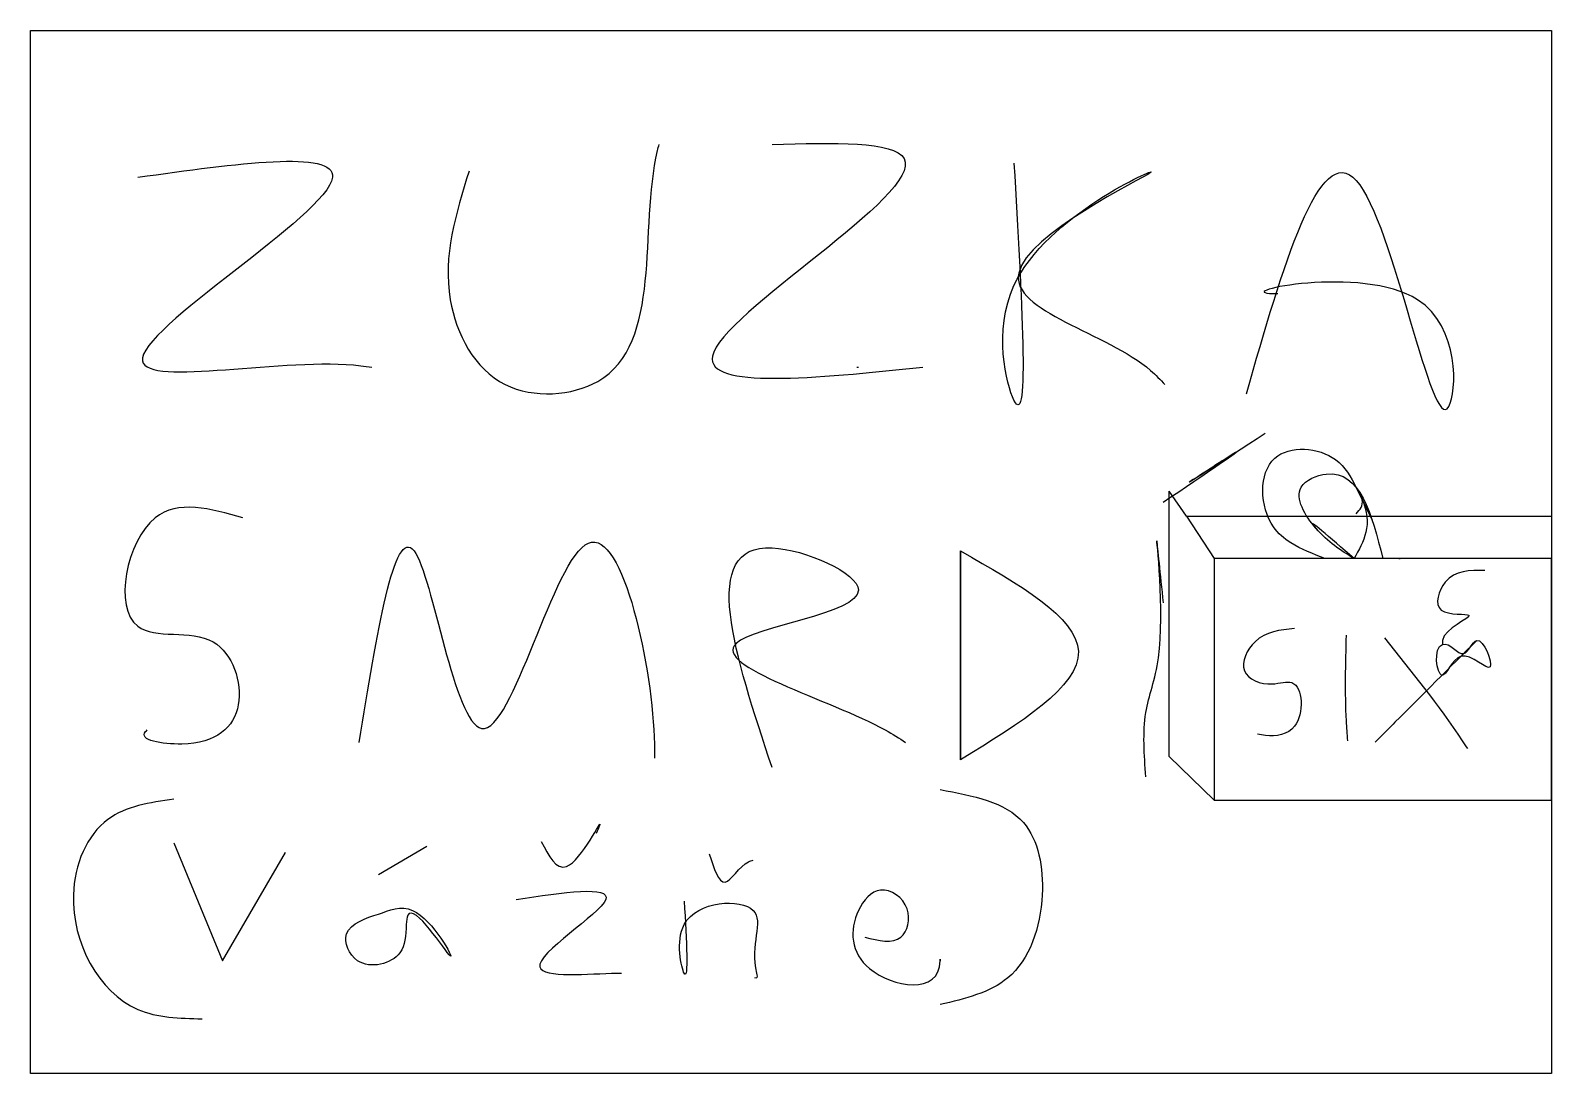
# Model space of a CAD drawing. Extents: x 11 to 288, y 10 to 200.
import ezdxf

# ---------------------------------------------------------------- set-up
doc = ezdxf.new("R2010")
doc.units = 0
doc.header["$LTSCALE"] = 12.7
doc.header["$MEASUREMENT"] = 0
doc.layers.add('BORDER_FRAME', color=7, linetype='CONTINUOUS')
doc.layers.add('SKETCHED_GEOMETRY', color=7, linetype='CONTINUOUS')

msp = doc.modelspace()

# ---------------------------------------------------------------- linework, layer by layer
at = {"layer": 'BORDER_FRAME'}
for p, q in [((10.54, 10), (10.54, 200)), ((10.54, 200), (287.54, 200)), ((287.54, 200), (287.54, 10)), ((287.54, 10), (10.54, 10))]:
    msp.add_line(p, q, dxfattribs=at)
at = {"layer": 'SKETCHED_GEOMETRY'}
for p, q in [((161.05, 138.65), (161.34, 138.65)), ((217.91, 67.74), (217.91, 116.07)), ((217.91, 116.07), (217.91, 116.07)), ((217.91, 116.07), (217.91, 116.07)), ((217.91, 116.07), (217.91, 116.07)), ((217.91, 116.07), (217.91, 116.07)), ((221.04, 111.5), (217.91, 116.07)), ((217.91, 116.07), (217.91, 116.07)), ((221.04, 111.5), (226.09, 103.81)), ((221.04, 111.5), (287.54, 111.5)), ((287.54, 111.5), (287.54, 111.5)), ((287.54, 111.5), (287.54, 111.5)), ((179.92, 67.16), (179.92, 105.19)), ((179.92, 105.19), (179.92, 105.19)), ((179.92, 105.19), (179.92, 67.16)), ((226.09, 103.81), (226.09, 103.81)), ((226.09, 103.81), (226.09, 103.81)), ((226.09, 103.81), (226.09, 59.81)), ((287.54, 103.81), (226.09, 103.81)), ((226.09, 103.81), (226.09, 103.81)), ((287.54, 59.81), (287.54, 103.81)), ((179.92, 67.16), (179.92, 67.16)), ((226.09, 59.81), (217.91, 67.74)), ((217.91, 67.74), (217.91, 67.74)), ((226.09, 59.81), (287.54, 59.81)), ((36.67, 52.01), (45.53, 30.56)), ((45.53, 30.56), (56.97, 50.29)), ((56.97, 50.29), (56.97, 50.29)), ((56.97, 50.29), (56.97, 50.29)), ((73.91, 46.29), (82.7, 51.44)), ((82.7, 51.44), (82.7, 51.44)), ((82.7, 51.44), (82.7, 51.44)), ((73.91, 39.05), (73.91, 39.05))]:
    msp.add_line(p, q, dxfattribs=at)
for points, knots in [([(231.96, 133.79), (238.61, 156.95), (252.02, 203.69), (268.88, 107.96), (271.73, 161.42), (227.96, 152.03), (237.39, 152.08), (237.68, 152.09)], [0, 0, 0, 0, 43.736803, 88.234384, 108.501924, 134.833337, 135.691159, 135.691159, 135.691159, 135.691159]), ([(30.09, 173.25), (48.09, 175.77), (90.52, 181.73), (1.09, 128.34), (58.46, 140.85), (72.04, 138.75), (72.7, 138.65)], [0, 0, 0, 0, 35.456668, 83.584856, 123.339893, 125.3618, 125.3618, 125.3618, 125.3618]), ([(90.42, 174.39), (88.03, 166.68), (83.77, 152.98), (94.43, 132.41), (127.48, 134.69), (121.25, 164.51), (124.93, 178.87), (125.02, 179.25)], [0, 0, 0, 0, 23.696891, 42.097358, 58.977559, 102.392574, 103.571539, 103.571539, 103.571539, 103.571539]), ([(145.61, 179.25), (156.76, 179.55), (191.04, 180.48), (107.87, 132.01), (153.35, 136.64), (173.06, 138.65)], [0, 0, 0, 0, 24.156504, 74.306326, 112.674647, 112.674647, 112.674647, 112.674647]), ([(189.65, 175.82), (191.08, 151.36), (193.21, 115.08), (182.15, 160.46), (235.47, 183.77), (171.2, 152.85), (208.84, 144.4), (216.29, 136.37), (217.1, 135.5)], [0, 0, 0, 0, 43.177071, 64.050754, 96.341822, 126.538044, 156.391147, 160.03058, 160.03058, 160.03058, 160.03058]), ([(216.81, 114.06), (224.45, 119.23), (236.56, 127.42), (214.96, 113.44), (227.45, 121.51), (235.4, 126.64)], [0, 0, 0, 0, 15.62504, 24.748345, 40.692337, 40.692337, 40.692337, 40.692337]), ([(246.28, 103.81), (244.12, 104.64), (240.62, 105.98), (234.53, 111.04), (233.83, 124.9), (248.2, 123.87), (250.98, 118.65), (251.99, 116.74)], [0, 0, 0, 0, 6.885344, 11.13928, 23.644817, 34.707976, 41.057913, 41.057913, 41.057913, 41.057913]), ([(251.57, 103.81), (249.2, 105.29), (244.71, 108.09), (239.57, 116.79), (252.18, 122.14), (254.78, 111.85), (256.82, 103.81)], [0, 0, 0, 0, 8.899775, 16.808971, 21.97158, 40.483969, 40.483969, 40.483969, 40.483969]), ([(251.99, 111.98), (252.63, 112.71), (253.84, 114.09), (251.28, 117.89), (255.47, 110.58), (253.34, 106.88), (251.57, 103.81)], [0, 0, 0, 0, 2.756563, 5.228427, 7.472443, 18.477309, 18.477309, 18.477309, 18.477309]), ([(49.25, 111.2), (43.32, 112.89), (29.99, 116.68), (23.93, 86.39), (45.46, 92.6), (50.84, 75.84), (42.63, 68.58), (29.85, 70.74), (31.7, 72.5), (31.81, 72.6)], [0, 0, 0, 0, 16.012689, 35.991752, 50.011605, 62.330314, 74.862878, 81.825993, 82.230374, 82.230374, 82.230374, 82.230374]), ([(251.57, 103.81), (247.17, 107.65), (242.28, 111.94), (244.8, 109.12), (245.05, 108.83)], [0, 0, 0, 0, 9.258805, 10.304087, 10.304087, 10.304087, 10.304087]), ([(70.41, 70.31), (73.61, 90.14), (79.86, 128.86), (91.92, 43.48), (112.99, 135.53), (124.3, 81.69), (124.17, 68.29), (124.17, 67.45)], [0, 0, 0, 0, 36.291968, 70.863626, 109.806211, 148.326596, 150.900063, 150.900063, 150.900063, 150.900063]), ([(213.66, 64.02), (213.37, 68.09), (212.81, 75.72), (217.87, 87.34), (214.71, 115.9), (216.27, 100.94), (216.81, 95.76)], [0, 0, 0, 0, 11.723576, 21.989609, 43.151165, 54.36136, 54.36136, 54.36136, 54.36136]), ([(145.61, 65.73), (138.85, 86.07), (129.12, 115.31), (174.96, 95.21), (117.99, 88.82), (159.21, 77.29), (168.75, 71.07), (169.92, 70.31)], [0, 0, 0, 0, 40.031721, 57.551288, 81.881479, 113.26992, 117.634618, 117.634618, 117.634618, 117.634618]), ([(179.92, 105.19), (190.53, 99.16), (212.1, 86.88), (190.77, 73.81), (179.92, 67.16)], [0, 0, 0, 0, 28.192377, 57.333105, 57.333105, 57.333105, 57.333105]), ([(275.38, 101.64), (272.67, 101.67), (268.13, 101.7), (265.34, 92.93), (276.64, 94.44), (267.48, 90.88), (267.67, 88.42), (267.68, 88.18)], [0, 0, 0, 0, 7.53101, 12.631654, 17.771816, 24.404832, 25.126172, 25.126172, 25.126172, 25.126172]), ([(240.75, 91.06), (238.13, 90.8), (233.56, 90.35), (229.91, 82.7), (236.02, 80.25), (242.22, 82.67), (242.65, 72.12), (236.77, 71.29), (234.5, 71.74), (234.02, 71.83)], [0, 0, 0, 0, 7.603591, 13.232302, 18.824949, 22.439655, 30.388953, 35.940095, 37.402675, 37.402675, 37.402675, 37.402675]), ([(250.13, 89.86), (249.99, 84.65), (249.82, 78.23), (250.28, 71.83), (250.37, 70.63)], [0, 0, 0, 0, 15.629032, 19.243738, 19.243738, 19.243738, 19.243738]), ([(257.1, 89.38), (262.01, 83.25), (267.28, 76.68), (271.93, 69.66), (272.25, 69.18)], [0, 0, 0, 0, 23.515879, 25.249765, 25.249765, 25.249765, 25.249765]), ([(267.68, 88.18), (265.92, 87.53), (267.25, 78.6), (270.49, 89.3), (278.53, 80.28), (274.21, 91.91), (271.58, 84.24), (269, 88.66), (267.68, 88.18)], [0, 0, 0, 0, 5.651775, 10.582397, 16.211109, 21.58766, 24.988089, 29.187309, 29.187309, 29.187309, 29.187309]), ([(259.03, 73.99), (258.07, 73.03), (256.86, 71.83), (255.66, 70.63), (255.42, 70.39)], [0, 0, 0, 0, 4.080515, 5.100644, 5.100644, 5.100644, 5.100644]), ([(176.21, 61.73), (182.13, 60.63), (193.01, 58.6), (196.15, 41.43), (190.9, 26.06), (180.74, 23.64), (176.21, 22.56)], [0, 0, 0, 0, 16.301137, 29.894611, 46.303233, 59.524713, 59.524713, 59.524713, 59.524713]), ([(36.67, 60.01), (32.28, 59.35), (22.63, 57.89), (15.02, 39.57), (25.35, 20.33), (37.72, 20.07), (41.81, 19.98)], [0, 0, 0, 0, 12.571646, 27.669757, 51.610369, 63.458814, 63.458814, 63.458814, 63.458814]), ([(103.58, 52.29), (104.93, 49.66), (108.27, 43.14), (115.48, 58.35), (113.82, 54.29), (113.59, 53.72)], [0, 0, 0, 0, 6.470103, 16.02669, 17.566529, 17.566529, 17.566529, 17.566529]), ([(134.17, 50.01), (135.02, 47.35), (136.69, 42.15), (139.79, 48.21), (141.89, 48.78), (142.18, 48.86)], [0, 0, 0, 0, 5.887883, 11.563647, 12.467871, 12.467871, 12.467871, 12.467871]), ([(99, 41.71), (107.62, 43), (125.33, 45.65), (93.18, 26.22), (112.99, 28.29), (117.88, 28.28), (118.16, 28.27)], [0, 0, 0, 0, 16.298629, 33.48603, 47.54374, 48.401562, 48.401562, 48.401562, 48.401562]), ([(129.6, 41.43), (130, 34.15), (130.67, 21.96), (126.41, 41.2), (147.13, 42.4), (141.28, 33.17), (143, 27.36), (142.57, 27.4), (142.47, 27.42)], [0, 0, 0, 0, 13.15328, 22.017447, 34.859344, 46.311266, 47.169089, 47.45503, 47.45503, 47.45503, 47.45503]), ([(162.48, 34.85), (165.01, 34.21), (169.57, 33.05), (171.48, 40.71), (165.14, 45.07), (159.45, 38.21), (160.28, 26.99), (176.29, 24.16), (176.21, 30.99), (176.21, 30.71), (176.21, 30.56)], [0, 0, 0, 0, 6.57664, 11.849129, 17.799173, 23.262066, 34.029552, 46.976076, 47.262017, 47.547957, 47.547957, 47.547957, 47.547957]), ([(73.91, 39.05), (71.75, 38.33), (66.45, 36.77), (69.91, 28.29), (78.89, 30.66), (78.85, 35.74), (79.46, 42.65), (91.87, 23.21), (81.53, 42.36), (75.89, 39.71), (73.91, 39.05)], [0, 0, 0, 0, 6.829379, 12.086338, 19.938005, 25.210495, 26.949805, 37.667821, 48.43151, 54.688848, 54.688848, 54.688848, 54.688848])]:
    msp.add_open_spline(points, degree=3, knots=knots, dxfattribs=at)
for points in [[(251.99, 116.74), (253.43, 113.79), (256.3, 107.88), (253.43, 113.79), (251.99, 116.74)], [(259.75, 103.81), (259.83, 103.81), (259.91, 103.81), (259.99, 103.81)], [(273.94, 88.9), (268.97, 83.93), (264, 78.96), (259.03, 73.99)]]:
    msp.add_open_spline(points, degree=3, dxfattribs=at)

doc.saveas('drawing.dxf')
